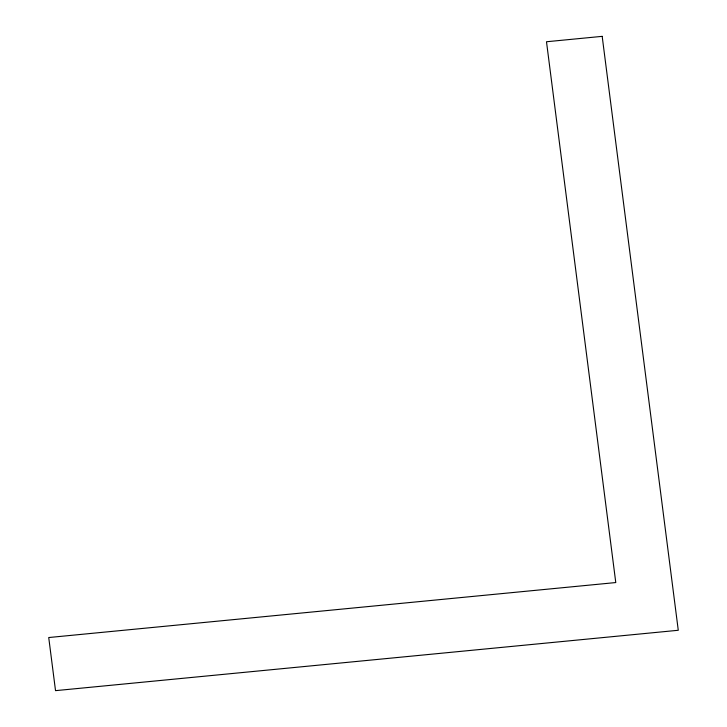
<?xml version="1.0" encoding="UTF-8"?>
<svg xmlns="http://www.w3.org/2000/svg" width="727" height="727" viewBox="0 0 727 727"><rect width="100%" height="100%" fill="white"/><g stroke="black" fill="none" stroke-linecap="round" stroke-linejoin="round"><path stroke-width="1.09" d="M602.183 36.35L546.495 41.748L615.778 582.554L48.727 637.534L55.525 690.65L678.273 630.273L602.183 36.35"/></g></svg>
